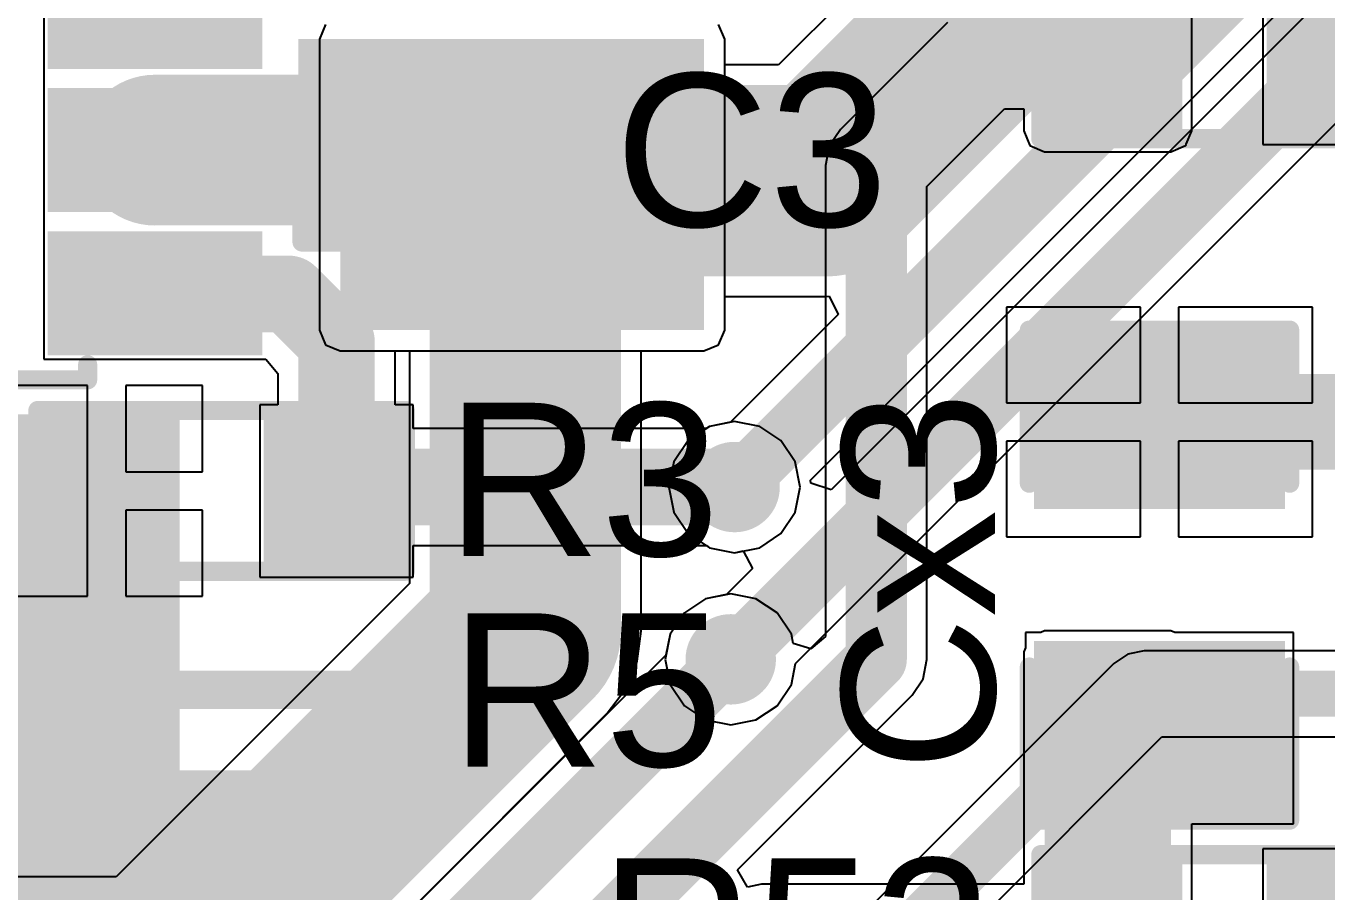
# Model space of a CAD drawing. Header units: millimetres. Extents: x -0.27 to 4.7, y -0.39 to 2.83.
# Drawn here: x 1.0019 to 1.3417, y 0.4042 to 0.6304 of the extents above; entities that cross this region are included whole.
import ezdxf

# ---------------------------------------------------------------- set-up
doc = ezdxf.new("R2010")
doc.units = ezdxf.units.MM
doc.header["$MEASUREMENT"] = 0
for name, color, linetype in [('BottomLayer', 5, 'Continuous'), ('BottomSolder', 6, 'Continuous'), ('TopLayer', 1, 'Continuous'), ('TopOverlay', 2, 'Continuous'), ('TopPaste', 8, 'Continuous'), ('TopSolder', 216, 'Continuous'), ('ViaHoleLayer', 16, 'Continuous')]:
    doc.layers.add(name, color=color, linetype=linetype)
doc.styles.add('Arial', font='', dxfattribs={"height": 0.2})
doc.styles.get('Arial').set_extended_font_data('Arial')

# ---------------------------------------------------------------- blocks, each defined once
blk = doc.blocks.new('R___0603_17')
at = {"layer": 'TopLayer'}
for points in [[(-0.015, 0.0175), (-0.015, -0.0175), (-0.045, -0.0175), (-0.045, 0.0175)], [(0.045, 0.0175), (0.045, -0.0175), (0.015, -0.0175), (0.015, 0.0175)]]:
    blk.add_hatch(color=1, dxfattribs=at).paths.add_polyline_path(points)
at = {"layer": 'TopPaste'}
for points in [[(-0.015, 0.0175), (-0.015, -0.0175), (-0.045, -0.0175), (-0.045, 0.0175)], [(0.045, 0.0175), (0.045, -0.0175), (0.015, -0.0175), (0.015, 0.0175)]]:
    blk.add_hatch(color=8, dxfattribs=at).paths.add_polyline_path(points)
at = {"layer": 'TopSolder'}
for points in [[(-0.011, 0.0215), (-0.011, -0.0215), (-0.049, -0.0215), (-0.049, 0.0215)], [(0.049, 0.0215), (0.049, -0.0215), (0.011, -0.0215), (0.011, 0.0215)]]:
    blk.add_hatch(color=216, dxfattribs=at).paths.add_polyline_path(points)
at = {"layer": 'TopOverlay', "const_width": 0.005}
for points in [[(0.048, 0.021), (-0.048, 0.021)], [(-0.048, 0.021), (-0.048, -0.021)], [(0.048, 0.021), (0.048, -0.021)], [(0.048, -0.021), (-0.048, -0.021)]]:
    blk.add_lwpolyline(points, dxfattribs=at)
at = {"layer": 'TopOverlay', "const_width": 0.0025}
for points in [[(-0.04925, 0.021, 1), (-0.04675, 0.021, 1)], [(-0.04925, 0.021, 1), (-0.04675, 0.021, 1)], [(0.04675, 0.021, 1), (0.04925, 0.021, 1)], [(0.04675, 0.021, 1), (0.04925, 0.021, 1)], [(-0.04925, -0.021, 1), (-0.04675, -0.021, 1)], [(-0.04925, -0.021, 1), (-0.04675, -0.021, 1)], [(0.04675, -0.021, 1), (0.04925, -0.021, 1)], [(0.04675, -0.021, 1), (0.04925, -0.021, 1)]]:
    blk.add_lwpolyline(points, format="xyb", close=True, dxfattribs=at)
blk = doc.blocks.new('R___0603_18')
at = {"layer": 'TopLayer'}
for points in [[(-0.015, 0.0175), (-0.015, -0.0175), (-0.045, -0.0175), (-0.045, 0.0175)], [(0.045, 0.0175), (0.045, -0.0175), (0.015, -0.0175), (0.015, 0.0175)]]:
    blk.add_hatch(color=1, dxfattribs=at).paths.add_polyline_path(points)
at = {"layer": 'TopPaste'}
for points in [[(-0.015, 0.0175), (-0.015, -0.0175), (-0.045, -0.0175), (-0.045, 0.0175)], [(0.045, 0.0175), (0.045, -0.0175), (0.015, -0.0175), (0.015, 0.0175)]]:
    blk.add_hatch(color=8, dxfattribs=at).paths.add_polyline_path(points)
at = {"layer": 'TopSolder'}
for points in [[(-0.011, 0.0215), (-0.011, -0.0215), (-0.049, -0.0215), (-0.049, 0.0215)], [(0.049, 0.0215), (0.049, -0.0215), (0.011, -0.0215), (0.011, 0.0215)]]:
    blk.add_hatch(color=216, dxfattribs=at).paths.add_polyline_path(points)
at = {"layer": 'TopOverlay', "const_width": 0.005}
for points in [[(-0.048, 0.021), (-0.048, -0.021)], [(0.048, 0.021), (-0.048, 0.021)], [(0.048, 0.021), (0.048, -0.021)], [(0.048, -0.021), (-0.048, -0.021)]]:
    blk.add_lwpolyline(points, dxfattribs=at)
at = {"layer": 'TopOverlay', "const_width": 0.0025}
for points in [[(-0.04925, 0.021, 1), (-0.04675, 0.021, 1)], [(-0.04925, 0.021, 1), (-0.04675, 0.021, 1)], [(0.04675, 0.021, 1), (0.04925, 0.021, 1)], [(0.04675, 0.021, 1), (0.04925, 0.021, 1)], [(-0.04925, -0.021, 1), (-0.04675, -0.021, 1)], [(-0.04925, -0.021, 1), (-0.04675, -0.021, 1)], [(0.04675, -0.021, 1), (0.04925, -0.021, 1)], [(0.04675, -0.021, 1), (0.04925, -0.021, 1)]]:
    blk.add_lwpolyline(points, format="xyb", close=True, dxfattribs=at)
blk = doc.blocks.new('C___0805_21')
at = {"layer": 'TopLayer'}
for points in [[(-0.06, 0.03), (-0.02, 0.03), (-0.02, -0.03), (-0.06, -0.03)], [(0.02, 0.03), (0.06, 0.03), (0.06, -0.03), (0.02, -0.03)]]:
    blk.add_hatch(color=1, dxfattribs=at).paths.add_polyline_path(points)
at = {"layer": 'TopPaste'}
for points in [[(-0.06, 0.03), (-0.02, 0.03), (-0.02, -0.03), (-0.06, -0.03)], [(0.02, 0.03), (0.06, 0.03), (0.06, -0.03), (0.02, -0.03)]]:
    blk.add_hatch(color=8, dxfattribs=at).paths.add_polyline_path(points)
at = {"layer": 'TopSolder'}
for points in [[(-0.06276, 0.03276), (-0.01724, 0.03276), (-0.01724, -0.03276), (-0.06276, -0.03276)], [(0.01724, 0.03276), (0.06276, 0.03276), (0.06276, -0.03276), (0.01724, -0.03276)]]:
    blk.add_hatch(color=216, dxfattribs=at).paths.add_polyline_path(points)
at = {"layer": 'TopOverlay', "const_width": 0.005}
for points in [[(-0.064, -0.034), (-0.064, 0.034)], [(-0.024, 0.034), (-0.064, 0.034)], [(0.064, 0.034), (0.024, 0.034)], [(0.064, -0.034), (0.064, 0.034)], [(-0.024, -0.034), (-0.064, -0.034)], [(0.064, -0.034), (0.024, -0.034)]]:
    blk.add_lwpolyline(points, dxfattribs=at)
at = {"layer": 'TopOverlay', "const_width": 0.0025}
for points in [[(-0.06525, 0.034, 1), (-0.06275, 0.034, 1)], [(-0.06525, 0.034, 1), (-0.06275, 0.034, 1)], [(-0.02525, 0.034, 1), (-0.02275, 0.034, 1)], [(0.02275, 0.034, 1), (0.02525, 0.034, 1)], [(0.06275, 0.034, 1), (0.06525, 0.034, 1)], [(0.06275, 0.034, 1), (0.06525, 0.034, 1)], [(-0.06525, -0.034, 1), (-0.06275, -0.034, 1)], [(-0.06525, -0.034, 1), (-0.06275, -0.034, 1)], [(-0.02525, -0.034, 1), (-0.02275, -0.034, 1)], [(0.02275, -0.034, 1), (0.02525, -0.034, 1)], [(0.06275, -0.034, 1), (0.06525, -0.034, 1)], [(0.06275, -0.034, 1), (0.06525, -0.034, 1)]]:
    blk.add_lwpolyline(points, format="xyb", close=True, dxfattribs=at)
blk = doc.blocks.new('C___0805_40')
at = {"layer": 'TopLayer'}
for points in [[(-0.06, 0.03), (-0.02, 0.03), (-0.02, -0.03), (-0.06, -0.03)], [(0.02, 0.03), (0.06, 0.03), (0.06, -0.03), (0.02, -0.03)]]:
    blk.add_hatch(color=1, dxfattribs=at).paths.add_polyline_path(points)
at = {"layer": 'TopPaste'}
for points in [[(-0.06, 0.03), (-0.02, 0.03), (-0.02, -0.03), (-0.06, -0.03)], [(0.02, 0.03), (0.06, 0.03), (0.06, -0.03), (0.02, -0.03)]]:
    blk.add_hatch(color=8, dxfattribs=at).paths.add_polyline_path(points)
at = {"layer": 'TopSolder'}
for points in [[(-0.06276, 0.03276), (-0.01724, 0.03276), (-0.01724, -0.03276), (-0.06276, -0.03276)], [(0.01724, 0.03276), (0.06276, 0.03276), (0.06276, -0.03276), (0.01724, -0.03276)]]:
    blk.add_hatch(color=216, dxfattribs=at).paths.add_polyline_path(points)
at = {"layer": 'TopOverlay', "const_width": 0.005}
for points in [[(-0.024, 0.034), (-0.064, 0.034)], [(-0.064, -0.034), (-0.064, 0.034)], [(0.064, 0.034), (0.024, 0.034)], [(0.064, -0.034), (0.064, 0.034)], [(-0.024, -0.034), (-0.064, -0.034)], [(0.064, -0.034), (0.024, -0.034)]]:
    blk.add_lwpolyline(points, dxfattribs=at)
at = {"layer": 'TopOverlay', "const_width": 0.0025}
for points in [[(-0.06525, 0.034, 1), (-0.06275, 0.034, 1)], [(-0.06525, 0.034, 1), (-0.06275, 0.034, 1)], [(-0.02525, 0.034, 1), (-0.02275, 0.034, 1)], [(0.02275, 0.034, 1), (0.02525, 0.034, 1)], [(0.06275, 0.034, 1), (0.06525, 0.034, 1)], [(0.06275, 0.034, 1), (0.06525, 0.034, 1)], [(-0.06525, -0.034, 1), (-0.06275, -0.034, 1)], [(-0.06525, -0.034, 1), (-0.06275, -0.034, 1)], [(-0.02525, -0.034, 1), (-0.02275, -0.034, 1)], [(0.02275, -0.034, 1), (0.02525, -0.034, 1)], [(0.06275, -0.034, 1), (0.06525, -0.034, 1)], [(0.06275, -0.034, 1), (0.06525, -0.034, 1)]]:
    blk.add_lwpolyline(points, format="xyb", close=True, dxfattribs=at)
blk = doc.blocks.new('SOT_23_6_53')
at = {"layer": 'TopLayer'}
for points in [[(-0.07559, 0.04961), (-0.02756, 0.04961), (-0.02756, 0.0252), (-0.07559, 0.0252)], [(0.02756, 0.04961), (0.07559, 0.04961), (0.07559, 0.0252), (0.02756, 0.0252)], [(-0.07559, 0.0122), (-0.02756, 0.0122), (-0.02756, -0.0122), (-0.07559, -0.0122)], [(0.02756, 0.0122), (0.07559, 0.0122), (0.07559, -0.0122), (0.02756, -0.0122)], [(-0.07559, -0.0252), (-0.02756, -0.0252), (-0.02756, -0.04961), (-0.07559, -0.04961)], [(0.02756, -0.0252), (0.07559, -0.0252), (0.07559, -0.04961), (0.02756, -0.04961)]]:
    blk.add_hatch(color=1, dxfattribs=at).paths.add_polyline_path(points)
at = {"layer": 'TopPaste'}
for points in [[(-0.07559, 0.04961), (-0.02756, 0.04961), (-0.02756, 0.0252), (-0.07559, 0.0252)], [(0.02756, 0.04961), (0.07559, 0.04961), (0.07559, 0.0252), (0.02756, 0.0252)], [(-0.07559, 0.0122), (-0.02756, 0.0122), (-0.02756, -0.0122), (-0.07559, -0.0122)], [(0.02756, 0.0122), (0.07559, 0.0122), (0.07559, -0.0122), (0.02756, -0.0122)], [(-0.07559, -0.0252), (-0.02756, -0.0252), (-0.02756, -0.04961), (-0.07559, -0.04961)], [(0.02756, -0.0252), (0.07559, -0.0252), (0.07559, -0.04961), (0.02756, -0.04961)]]:
    blk.add_hatch(color=8, dxfattribs=at).paths.add_polyline_path(points)
at = {"layer": 'TopSolder'}
for points in [[(-0.07959, 0.05361), (-0.02356, 0.05361), (-0.02356, 0.0212), (-0.07959, 0.0212)], [(0.02356, 0.05361), (0.07959, 0.05361), (0.07959, 0.0212), (0.02356, 0.0212)], [(-0.07959, 0.0162), (-0.02356, 0.0162), (-0.02356, -0.0162), (-0.07959, -0.0162)], [(0.02356, 0.0162), (0.07959, 0.0162), (0.07959, -0.0162), (0.02356, -0.0162)], [(-0.07959, -0.0212), (-0.02356, -0.0212), (-0.02356, -0.05361), (-0.07959, -0.05361)], [(0.02356, -0.0212), (0.07959, -0.0212), (0.07959, -0.05361), (0.02356, -0.05361)]]:
    blk.add_hatch(color=216, dxfattribs=at).paths.add_polyline_path(points)
at = {"layer": 'TopOverlay', "const_width": 0.005}
for points in [[(-0.035, 0.05606), (-0.035, 0.06)], [(-0.035, 0.06), (0.034, 0.06)], [(0.034, 0.05606), (0.034, 0.06)], [(-0.086, 0.033), (-0.086, 0.043)], [(-0.086, 0.043), (-0.081, 0.038)], [(-0.086, 0.033), (-0.081, 0.038)], [(-0.035, -0.06), (-0.035, -0.05606)], [(0.034, -0.06), (0.034, -0.05606)], [(-0.035, -0.06), (0.034, -0.06)]]:
    blk.add_lwpolyline(points, dxfattribs=at)
at = {"layer": 'TopOverlay', "const_width": 0.0025}
for points in [[(-0.03625, 0.06, 1), (-0.03375, 0.06, 1)], [(-0.03625, 0.06, 1), (-0.03375, 0.06, 1)], [(0.03275, 0.06, 1), (0.03525, 0.06, 1)], [(0.03275, 0.06, 1), (0.03525, 0.06, 1)], [(-0.03625, 0.05606, 1), (-0.03375, 0.05606, 1)], [(0.03275, 0.05606, 1), (0.03525, 0.05606, 1)], [(-0.08725, 0.043, 1), (-0.08475, 0.043, 1)], [(-0.08725, 0.043, 1), (-0.08475, 0.043, 1)], [(-0.08225, 0.038, 1), (-0.07975, 0.038, 1)], [(-0.08225, 0.038, 1), (-0.07975, 0.038, 1)], [(-0.08725, 0.033, 1), (-0.08475, 0.033, 1)], [(-0.08725, 0.033, 1), (-0.08475, 0.033, 1)], [(-0.03625, -0.05606, 1), (-0.03375, -0.05606, 1)], [(0.03275, -0.05606, 1), (0.03525, -0.05606, 1)], [(-0.03625, -0.06, 1), (-0.03375, -0.06, 1)], [(-0.03625, -0.06, 1), (-0.03375, -0.06, 1)], [(0.03275, -0.06, 1), (0.03525, -0.06, 1)], [(0.03275, -0.06, 1), (0.03525, -0.06, 1)]]:
    blk.add_lwpolyline(points, format="xyb", close=True, dxfattribs=at)
blk = doc.blocks.new('R___0603_99')
at = {"layer": 'TopLayer'}
for points in [[(-0.015, 0.0175), (-0.015, -0.0175), (-0.045, -0.0175), (-0.045, 0.0175)], [(0.045, 0.0175), (0.045, -0.0175), (0.015, -0.0175), (0.015, 0.0175)]]:
    blk.add_hatch(color=1, dxfattribs=at).paths.add_polyline_path(points)
at = {"layer": 'TopPaste'}
for points in [[(-0.015, 0.0175), (-0.015, -0.0175), (-0.045, -0.0175), (-0.045, 0.0175)], [(0.045, 0.0175), (0.045, -0.0175), (0.015, -0.0175), (0.015, 0.0175)]]:
    blk.add_hatch(color=8, dxfattribs=at).paths.add_polyline_path(points)
at = {"layer": 'TopSolder'}
for points in [[(-0.011, 0.0215), (-0.011, -0.0215), (-0.049, -0.0215), (-0.049, 0.0215)], [(0.049, 0.0215), (0.049, -0.0215), (0.011, -0.0215), (0.011, 0.0215)]]:
    blk.add_hatch(color=216, dxfattribs=at).paths.add_polyline_path(points)
at = {"layer": 'TopOverlay', "const_width": 0.005}
for points in [[(-0.048, -0.021), (-0.048, 0.021)], [(-0.048, 0.021), (0.048, 0.021)], [(0.048, -0.021), (0.048, 0.021)], [(-0.048, -0.021), (0.048, -0.021)]]:
    blk.add_lwpolyline(points, dxfattribs=at)
at = {"layer": 'TopOverlay', "const_width": 0.0025}
for points in [[(-0.04925, 0.021, 1), (-0.04675, 0.021, 1)], [(-0.04925, 0.021, 1), (-0.04675, 0.021, 1)], [(0.04675, 0.021, 1), (0.04925, 0.021, 1)], [(0.04675, 0.021, 1), (0.04925, 0.021, 1)], [(-0.04925, -0.021, 1), (-0.04675, -0.021, 1)], [(-0.04925, -0.021, 1), (-0.04675, -0.021, 1)], [(0.04675, -0.021, 1), (0.04925, -0.021, 1)], [(0.04675, -0.021, 1), (0.04925, -0.021, 1)]]:
    blk.add_lwpolyline(points, format="xyb", close=True, dxfattribs=at)

msp = doc.modelspace()

# ---------------------------------------------------------------- hatches: boundary and pattern name
at = {"layer": 'BottomLayer'}
msp.add_hatch(color=5, dxfattribs=at).paths.add_polyline_path([(1.084, 0.551), (1.179, 0.551), (1.179, 0.627), (1.084, 0.627)])
h = msp.add_hatch(color=5, dxfattribs=at)
edge = h.paths.add_edge_path()
edge.add_arc((1.162, 0.614), 0.01181, 0, 360)
h = msp.add_hatch(color=5, dxfattribs=at)
edge = h.paths.add_edge_path()
edge.add_arc((1.162, 0.59), 0.01181, 0, 360)
h = msp.add_hatch(color=5, dxfattribs=at)
edge = h.paths.add_edge_path()
edge.add_arc((1.113, 0.565), 0.01181, 0, 360)
h = msp.add_hatch(color=5, dxfattribs=at)
edge = h.paths.add_edge_path()
edge.add_arc((1.137, 0.565), 0.01181, 0, 360)
h = msp.add_hatch(color=5, dxfattribs=at)
edge = h.paths.add_edge_path()
edge.add_arc((1.162, 0.565), 0.01181, 0, 360)
h = msp.add_hatch(color=5, dxfattribs=at)
edge = h.paths.add_edge_path()
edge.add_arc((1.187, 0.51), 0.01181, 0, 360)
h = msp.add_hatch(color=5, dxfattribs=at)
edge = h.paths.add_edge_path()
edge.add_arc((1.021, 0.472), 0.01181, 0, 360)
h = msp.add_hatch(color=5, dxfattribs=at)
edge = h.paths.add_edge_path()
edge.add_arc((1.186, 0.465), 0.01181, 0, 360)
h = msp.add_hatch(color=5, dxfattribs=at)
edge = h.paths.add_edge_path()
edge.add_arc((1.021, 0.447), 0.01181, 0, 360)
h = msp.add_hatch(color=5, dxfattribs=at)
edge = h.paths.add_edge_path()
edge.add_arc((1.021, 0.423), 0.01181, 0, 360)
at = {"layer": 'BottomSolder'}
h = msp.add_hatch(color=6, dxfattribs=at)
edge = h.paths.add_edge_path()
edge.add_arc((1.162, 0.614), 0.00591, 0, 360)
h = msp.add_hatch(color=6, dxfattribs=at)
edge = h.paths.add_edge_path()
edge.add_arc((1.162, 0.59), 0.00591, 0, 360)
h = msp.add_hatch(color=6, dxfattribs=at)
edge = h.paths.add_edge_path()
edge.add_arc((1.113, 0.565), 0.00591, 0, 360)
h = msp.add_hatch(color=6, dxfattribs=at)
edge = h.paths.add_edge_path()
edge.add_arc((1.137, 0.565), 0.00591, 0, 360)
h = msp.add_hatch(color=6, dxfattribs=at)
edge = h.paths.add_edge_path()
edge.add_arc((1.162, 0.565), 0.00591, 0, 360)
h = msp.add_hatch(color=6, dxfattribs=at)
edge = h.paths.add_edge_path()
edge.add_arc((1.187, 0.51), 0.00591, 0, 360)
h = msp.add_hatch(color=6, dxfattribs=at)
edge = h.paths.add_edge_path()
edge.add_arc((1.021, 0.472), 0.00591, 0, 360)
h = msp.add_hatch(color=6, dxfattribs=at)
edge = h.paths.add_edge_path()
edge.add_arc((1.186, 0.465), 0.00591, 0, 360)
h = msp.add_hatch(color=6, dxfattribs=at)
edge = h.paths.add_edge_path()
edge.add_arc((1.021, 0.447), 0.00591, 0, 360)
h = msp.add_hatch(color=6, dxfattribs=at)
edge = h.paths.add_edge_path()
edge.add_arc((1.021, 0.423), 0.00591, 0, 360)
at = {"layer": 'TopLayer'}
for points in [[(1.301, 0.603), (1.301, 0.694), (1.268, 0.694), (1.268, 0.603)], [(1.179, 0.627), (1.073, 0.627), (1.073, 0.577), (1.179, 0.577)], [(1.098, 0.551), (1.179, 0.551), (1.179, 0.586), (1.098, 0.586)], [(0.951, 0.409), (1.042, 0.409), (1.042, 0.529), (0.951, 0.529)], [(1.301, 0.374), (1.301, 0.467), (1.268, 0.467), (1.268, 0.374)], [(0.93, 0.436), (0.93, 0.332), (1.08407, 0.332), (1.08407, 0.436)]]:
    msp.add_hatch(color=1, dxfattribs=at).paths.add_polyline_path(points)
h = msp.add_hatch(color=1, dxfattribs=at)
edge = h.paths.add_edge_path()
edge.add_arc((1.162, 0.614), 0.01181, 0, 360)
h = msp.add_hatch(color=1, dxfattribs=at)
edge = h.paths.add_edge_path()
edge.add_arc((1.162, 0.59), 0.01181, 0, 360)
h = msp.add_hatch(color=1, dxfattribs=at)
edge = h.paths.add_edge_path()
edge.add_arc((1.113, 0.565), 0.01181, 0, 360)
h = msp.add_hatch(color=1, dxfattribs=at)
edge = h.paths.add_edge_path()
edge.add_arc((1.137, 0.565), 0.01181, 0, 360)
h = msp.add_hatch(color=1, dxfattribs=at)
edge = h.paths.add_edge_path()
edge.add_arc((1.162, 0.565), 0.01181, 0, 360)
h = msp.add_hatch(color=1, dxfattribs=at)
edge = h.paths.add_edge_path()
edge.add_arc((1.187, 0.51), 0.01181, 0, 360)
h = msp.add_hatch(color=1, dxfattribs=at)
edge = h.paths.add_edge_path()
edge.add_arc((1.021, 0.472), 0.01181, 0, 360)
h = msp.add_hatch(color=1, dxfattribs=at)
edge = h.paths.add_edge_path()
edge.add_arc((1.186, 0.465), 0.01181, 0, 360)
h = msp.add_hatch(color=1, dxfattribs=at)
edge = h.paths.add_edge_path()
edge.add_arc((1.021, 0.447), 0.01181, 0, 360)
h = msp.add_hatch(color=1, dxfattribs=at)
edge = h.paths.add_edge_path()
edge.add_arc((1.021, 0.423), 0.01181, 0, 360)
at = {"layer": 'TopSolder'}
h = msp.add_hatch(color=216, dxfattribs=at)
edge = h.paths.add_edge_path()
edge.add_arc((1.162, 0.614), 0.00591, 0, 360)
h = msp.add_hatch(color=216, dxfattribs=at)
edge = h.paths.add_edge_path()
edge.add_arc((1.162, 0.59), 0.00591, 0, 360)
h = msp.add_hatch(color=216, dxfattribs=at)
edge = h.paths.add_edge_path()
edge.add_arc((1.113, 0.565), 0.00591, 0, 360)
h = msp.add_hatch(color=216, dxfattribs=at)
edge = h.paths.add_edge_path()
edge.add_arc((1.137, 0.565), 0.00591, 0, 360)
h = msp.add_hatch(color=216, dxfattribs=at)
edge = h.paths.add_edge_path()
edge.add_arc((1.162, 0.565), 0.00591, 0, 360)
h = msp.add_hatch(color=216, dxfattribs=at)
edge = h.paths.add_edge_path()
edge.add_arc((1.187, 0.51), 0.00591, 0, 360)
h = msp.add_hatch(color=216, dxfattribs=at)
edge = h.paths.add_edge_path()
edge.add_arc((1.021, 0.472), 0.00591, 0, 360)
h = msp.add_hatch(color=216, dxfattribs=at)
edge = h.paths.add_edge_path()
edge.add_arc((1.186, 0.465), 0.00591, 0, 360)
h = msp.add_hatch(color=216, dxfattribs=at)
edge = h.paths.add_edge_path()
edge.add_arc((1.021, 0.447), 0.00591, 0, 360)
h = msp.add_hatch(color=216, dxfattribs=at)
edge = h.paths.add_edge_path()
edge.add_arc((1.021, 0.423), 0.00591, 0, 360)
at = {"layer": 'ViaHoleLayer'}
h = msp.add_hatch(color=16, dxfattribs=at)
edge = h.paths.add_edge_path()
edge.add_arc((1.162, 0.614), 0.00591, 0, 360)
h = msp.add_hatch(color=16, dxfattribs=at)
edge = h.paths.add_edge_path()
edge.add_arc((1.162, 0.59), 0.00591, 0, 360)
h = msp.add_hatch(color=16, dxfattribs=at)
edge = h.paths.add_edge_path()
edge.add_arc((1.113, 0.565), 0.00591, 0, 360)
h = msp.add_hatch(color=16, dxfattribs=at)
edge = h.paths.add_edge_path()
edge.add_arc((1.137, 0.565), 0.00591, 0, 360)
h = msp.add_hatch(color=16, dxfattribs=at)
edge = h.paths.add_edge_path()
edge.add_arc((1.162, 0.565), 0.00591, 0, 360)
h = msp.add_hatch(color=16, dxfattribs=at)
edge = h.paths.add_edge_path()
edge.add_arc((1.187, 0.51), 0.00591, 0, 360)
h = msp.add_hatch(color=16, dxfattribs=at)
edge = h.paths.add_edge_path()
edge.add_arc((1.021, 0.472), 0.00591, 0, 360)
h = msp.add_hatch(color=16, dxfattribs=at)
edge = h.paths.add_edge_path()
edge.add_arc((1.186, 0.465), 0.00591, 0, 360)
h = msp.add_hatch(color=16, dxfattribs=at)
edge = h.paths.add_edge_path()
edge.add_arc((1.021, 0.447), 0.00591, 0, 360)
h = msp.add_hatch(color=16, dxfattribs=at)
edge = h.paths.add_edge_path()
edge.add_arc((1.021, 0.423), 0.00591, 0, 360)

# ---------------------------------------------------------------- linework, layer by layer
at = {"layer": 'BottomLayer'}
for p, q in [((1.20682, 0.5118), (1.58428, 0.88926)), ((1.27274, 0.69453), (1.19847, 0.62026)), ((1.39399, 0.69101), (1.21225, 0.50928)), ((1.20292, 0.4639), (1.40828, 0.66926)), ((1.08017, 0.63083), (1.07859, 0.627)), ((1.18441, 0.627), (1.18283, 0.63083)), ((1.07859, 0.627), (1.07859, 0.551)), ((1.18441, 0.62026), (1.18441, 0.627)), ((1.19847, 0.62026), (1.18441, 0.62026)), ((1.18441, 0.551), (1.18441, 0.55974)), ((1.18441, 0.55974), (1.211, 0.55974)), ((1.211, 0.55974), (1.21174, 0.55984)), ((1.21174, 0.55984), (1.21408, 0.5551)), ((1.21408, 0.5551), (1.1859, 0.52692)), ((1.07859, 0.551), (1.08017, 0.54717)), ((1.18283, 0.54717), (1.18441, 0.551)), ((1.08017, 0.54717), (1.084, 0.54559)), ((1.179, 0.54559), (1.18283, 0.54717)), ((1.084, 0.54559), (1.10206, 0.54559)), ((1.10206, 0.54559), (1.10206, 0.48485)), ((1.16257, 0.47232), (1.16257, 0.54559)), ((1.16257, 0.54559), (1.179, 0.54559)), ((1.1859, 0.52692), (1.18044, 0.52584)), ((1.18044, 0.52584), (1.17488, 0.52212)), ((1.17488, 0.52212), (1.17116, 0.51656)), ((1.17116, 0.51656), (1.16986, 0.51)), ((1.16986, 0.51), (1.17116, 0.50344)), ((1.20694, 0.51103), (1.20682, 0.5118)), ((1.21225, 0.50928), (1.20694, 0.51103)), ((1.17116, 0.50344), (1.17488, 0.49788)), ((1.17488, 0.49788), (1.18044, 0.49416)), ((1.18044, 0.49416), (1.187, 0.49286)), ((1.187, 0.49286), (1.1892, 0.4933)), ((1.1892, 0.4933), (1.19167, 0.48869)), ((1.19167, 0.48869), (1.1849, 0.48192)), ((1.10206, 0.48485), (1.02541, 0.40821)), ((1.17944, 0.48084), (1.17388, 0.47712)), ((1.1849, 0.48192), (1.17944, 0.48084)), ((1.17388, 0.47712), (1.17016, 0.47156)), ((1.16154, 0.46448), (1.16257, 0.47232)), ((1.17016, 0.47156), (1.16886, 0.465)), ((1.28971, 0.46636), (1.28607, 0.46393)), ((1.294, 0.46722), (1.28971, 0.46636)), ((1.41128, 0.46722), (1.294, 0.46722)), ((1.15852, 0.45719), (1.16154, 0.46448)), ((1.16886, 0.465), (1.17016, 0.45844)), ((1.20184, 0.45844), (1.20292, 0.4639)), ((1.28607, 0.46393), (1.20307, 0.38093)), ((1.28607, 0.46393), (1.28607, 0.46393)), ((1.15371, 0.45092), (1.15852, 0.45719)), ((1.17016, 0.45844), (1.17388, 0.45288)), ((1.19812, 0.45288), (1.20184, 0.45844)), ((1.17388, 0.45288), (1.17944, 0.44916)), ((1.19256, 0.44916), (1.19812, 0.45288)), ((1.05934, 0.35655), (1.15371, 0.45092)), ((1.17944, 0.44916), (1.186, 0.44786)), ((1.186, 0.44786), (1.19256, 0.44916)), ((1.21893, 0.36507), (1.29865, 0.44478)), ((1.29865, 0.44478), (1.41128, 0.44478)), ((1.02541, 0.40821), (0.88661, 0.40821))]:
    msp.add_line(p, q, dxfattribs=at)
for points, const_width in [([(1.187, 0.51), (1.579, 0.902)], 0.015), ([(1.211, 0.59), (1.303, 0.682)], 0.05), ([(1.186, 0.465), (1.403, 0.682)], 0.015), ([(1.162, 0.59), (1.211, 0.59)], 0.05), ([(1.13232, 0.47232), (1.13232, 0.583)], 0.05), ([(1.03795, 0.37795), (1.13232, 0.47232)], 0.05), ([(1.202, 0.364), (1.294, 0.456)], 0.012), ([(1.294, 0.456), (1.424, 0.456)], 0.012)]:
    msp.add_lwpolyline(points, dxfattribs=dict(at, const_width=const_width))
for points, const_width in [([(1.1495, 0.59, 1), (1.1745, 0.59, 1)], 0.025), ([(1.1985, 0.59, 1), (1.2235, 0.59, 1)], 0.025), ([(1.1985, 0.59, 1), (1.2235, 0.59, 1)], 0.025), ([(1.11982, 0.583, 1), (1.14482, 0.583, 1)], 0.025), ([(1.18325, 0.51, 1), (1.19075, 0.51, 1)], 0.0075), ([(1.11982, 0.47232, 1), (1.14482, 0.47232, 1)], 0.025), ([(1.11982, 0.47232, 1), (1.14482, 0.47232, 1)], 0.025), ([(1.18225, 0.465, 1), (1.18975, 0.465, 1)], 0.0075), ([(1.291, 0.456, 1), (1.297, 0.456, 1)], 0.006), ([(1.291, 0.456, 1), (1.297, 0.456, 1)], 0.006)]:
    msp.add_lwpolyline(points, format="xyb", close=True, dxfattribs=dict(at, const_width=const_width))
at = {"layer": 'TopLayer'}
for p, q in [((1.00656, 0.65261), (1.00656, 0.6182)), ((1.30641, 0.603), (1.30641, 0.649)), ((1.325, 0.644), (1.325, 0.5995)), ((1.18441, 0.627), (1.18283, 0.63083)), ((1.24263, 0.63137), (1.21463, 0.60337)), ((1.18441, 0.586), (1.18441, 0.627)), ((1.00656, 0.6182), (1.00656, 0.6182)), ((1.00656, 0.6182), (1.00656, 0.6152)), ((1.00656, 0.6152), (1.00656, 0.6152)), ((1.00656, 0.6152), (1.00656, 0.6132)), ((1.00656, 0.6132), (1.00656, 0.5828)), ((1.23725, 0.58851), (1.25749, 0.60875)), ((1.25749, 0.60875), (1.26259, 0.60875)), ((1.26259, 0.60875), (1.26259, 0.603)), ((1.21463, 0.60337), (1.21175, 0.59907)), ((1.26259, 0.603), (1.26417, 0.59917)), ((1.305, 0.59959), (1.30641, 0.603)), ((1.21175, 0.59907), (1.21075, 0.594)), ((1.26417, 0.59917), (1.268, 0.59759)), ((1.301, 0.59759), (1.30483, 0.59917)), ((1.30483, 0.59917), (1.30496, 0.5995)), ((1.30496, 0.5995), (1.305, 0.5995)), ((1.305, 0.5995), (1.305, 0.59959)), ((1.325, 0.5995), (1.365, 0.5995)), ((1.268, 0.59759), (1.301, 0.59759)), ((1.21075, 0.594), (1.21075, 0.471)), ((1.23725, 0.465), (1.23725, 0.58851)), ((1.18441, 0.551), (1.18441, 0.586)), ((1.00656, 0.5828), (1.00656, 0.5808)), ((1.00656, 0.5808), (1.00656, 0.5808)), ((1.00656, 0.5808), (1.00656, 0.5778)), ((1.00656, 0.5778), (1.00656, 0.5778)), ((1.00656, 0.5778), (1.00656, 0.54339)), ((1.293, 0.557), (1.258, 0.557)), ((1.258, 0.557), (1.258, 0.532)), ((1.293, 0.532), (1.293, 0.557)), ((1.338, 0.557), (1.303, 0.557)), ((1.303, 0.557), (1.303, 0.532)), ((1.338, 0.532), (1.338, 0.557)), ((1.18283, 0.54717), (1.18441, 0.551)), ((1.179, 0.54559), (1.18283, 0.54717)), ((1.09829, 0.5315), (1.09829, 0.54559)), ((1.09829, 0.54559), (1.179, 0.54559)), ((1.00656, 0.54339), (1.06459, 0.54339)), ((1.06459, 0.54339), (1.06771, 0.53968)), ((1.06771, 0.53968), (1.06771, 0.5315)), ((1.018, 0.5365), (0.985, 0.5365)), ((1.018, 0.509), (1.018, 0.5365)), ((1.048, 0.5365), (1.028, 0.5365)), ((1.028, 0.5365), (1.028, 0.514)), ((1.048, 0.514), (1.048, 0.5365)), ((1.06771, 0.5315), (1.063, 0.5315)), ((1.063, 0.5315), (1.063, 0.4865)), ((1.103, 0.5315), (1.09829, 0.5315)), ((1.103, 0.52529), (1.103, 0.5315)), ((1.258, 0.532), (1.293, 0.532)), ((1.303, 0.532), (1.338, 0.532)), ((1.187, 0.52714), (1.18044, 0.52584)), ((1.19356, 0.52584), (1.187, 0.52714)), ((1.17963, 0.52529), (1.103, 0.52529)), ((1.18044, 0.52584), (1.17963, 0.52529)), ((1.19912, 0.52212), (1.19356, 0.52584)), ((1.20284, 0.51656), (1.19912, 0.52212)), ((1.293, 0.522), (1.258, 0.522)), ((1.258, 0.522), (1.258, 0.497)), ((1.293, 0.497), (1.293, 0.522)), ((1.338, 0.522), (1.303, 0.522)), ((1.303, 0.522), (1.303, 0.497)), ((1.338, 0.497), (1.338, 0.522)), ((1.028, 0.514), (1.048, 0.514)), ((1.20414, 0.51), (1.20284, 0.51656)), ((1.20284, 0.50344), (1.20414, 0.51)), ((1.018, 0.4815), (1.018, 0.509)), ((1.048, 0.504), (1.028, 0.504)), ((1.028, 0.504), (1.028, 0.4815)), ((1.048, 0.4815), (1.048, 0.504)), ((1.19912, 0.49788), (1.20284, 0.50344)), ((1.19356, 0.49416), (1.19912, 0.49788)), ((1.258, 0.497), (1.293, 0.497)), ((1.303, 0.497), (1.338, 0.497)), ((1.103, 0.4865), (1.103, 0.49471)), ((1.103, 0.49471), (1.17963, 0.49471)), ((1.17963, 0.49471), (1.18044, 0.49416)), ((1.18044, 0.49416), (1.187, 0.49286)), ((1.187, 0.49286), (1.19356, 0.49416)), ((1.063, 0.4865), (1.103, 0.4865)), ((0.98, 0.4815), (1.018, 0.4815)), ((1.028, 0.4815), (1.048, 0.4815)), ((1.17944, 0.48084), (1.17388, 0.47712)), ((1.186, 0.48214), (1.17944, 0.48084)), ((1.19256, 0.48084), (1.186, 0.48214)), ((1.19812, 0.47712), (1.19256, 0.48084)), ((1.17388, 0.47712), (1.17016, 0.47156)), ((1.20184, 0.47156), (1.19812, 0.47712)), ((1.268, 0.47241), (1.26701, 0.472)), ((1.301, 0.47241), (1.268, 0.47241)), ((1.30199, 0.472), (1.301, 0.47241)), ((1.17016, 0.47156), (1.16908, 0.4661)), ((1.20232, 0.46913), (1.20184, 0.47156)), ((1.20688, 0.46775), (1.20232, 0.46913)), ((1.21075, 0.471), (1.20688, 0.46775)), ((1.26701, 0.472), (1.263, 0.472)), ((1.263, 0.472), (1.263, 0.46799)), ((1.333, 0.472), (1.30199, 0.472)), ((1.333, 0.422), (1.333, 0.472)), ((1.16908, 0.4661), (1.10499, 0.40201)), ((1.263, 0.46799), (1.26259, 0.467)), ((1.26259, 0.467), (1.26259, 0.40625)), ((1.23625, 0.45993), (1.23725, 0.465)), ((1.23337, 0.45563), (1.23625, 0.45993)), ((1.18778, 0.41003), (1.23337, 0.45563)), ((1.30641, 0.374), (1.30641, 0.422)), ((1.30641, 0.422), (1.333, 0.422)), ((1.365, 0.4155), (1.325, 0.4155)), ((1.325, 0.4155), (1.325, 0.3705)), ((1.19034, 0.40553), (1.18778, 0.41003)), ((1.194, 0.40625), (1.19034, 0.40553)), ((1.26259, 0.40625), (1.194, 0.40625))]:
    msp.add_line(p, q, dxfattribs=at)
for points, const_width in [([(1.224, 0.594), (1.252, 0.622)], 0.016), ([(1.252, 0.622), (1.285, 0.622)], 0.016), ([(1.03557, 0.598), (1.108, 0.598)], 0.03937), ([(1.224, 0.465), (1.224, 0.594)], 0.016), ([(1.03557, 0.5606), (1.03573, 0.56044)], 0.02), ([(1.03573, 0.56044), (1.07056, 0.56044)], 0.02), ([(1.07056, 0.56044), (1.083, 0.548)], 0.02), ([(1.083, 0.509), (1.083, 0.548)], 0.02), ([(1.298, 0.527), (1.358, 0.527)], 0.025), ([(0.98, 0.509), (1.023, 0.509)], 0.03), ([(1.085, 0.507), (1.088, 0.51)], 0.02), ([(1.088, 0.51), (1.187, 0.51)], 0.02), ([(1.083, 0.509), (1.085, 0.507)], 0.015), ([(1.114, 0.393), (1.186, 0.465)], 0.015), ([(1.14, 0.381), (1.224, 0.465)], 0.016), ([(1.021, 0.423), (1.028, 0.423)], 0.025), ([(1.021, 0.423), (1.0225, 0.4215)], 0.025), ([(1.0225, 0.4215), (1.05957, 0.4215)], 0.025), ([(1.05957, 0.4215), (1.07157, 0.4095)], 0.025)]:
    msp.add_lwpolyline(points, dxfattribs=dict(at, const_width=const_width))
for points, const_width in [([(1.248, 0.622, 1), (1.256, 0.622, 1)], 0.008), ([(1.248, 0.622, 1), (1.256, 0.622, 1)], 0.008), ([(1.281, 0.622, 1), (1.289, 0.622, 1)], 0.008), ([(1.02573, 0.598, 1), (1.04542, 0.598, 1)], 0.01969), ([(1.09816, 0.598, 1), (1.11784, 0.598, 1)], 0.01969), ([(1.22, 0.594, 1), (1.228, 0.594, 1)], 0.008), ([(1.22, 0.594, 1), (1.228, 0.594, 1)], 0.008), ([(1.03057, 0.5606, 1), (1.04057, 0.5606, 1)], 0.01), ([(1.03073, 0.56044, 1), (1.04073, 0.56044, 1)], 0.01), ([(1.03073, 0.56044, 1), (1.04073, 0.56044, 1)], 0.01), ([(1.06556, 0.56044, 1), (1.07556, 0.56044, 1)], 0.01), ([(1.06556, 0.56044, 1), (1.07556, 0.56044, 1)], 0.01), ([(1.078, 0.548, 1), (1.088, 0.548, 1)], 0.01), ([(1.078, 0.548, 1), (1.088, 0.548, 1)], 0.01), ([(1.29175, 0.527, 1), (1.30425, 0.527, 1)], 0.0125), ([(1.0155, 0.509, 1), (1.0305, 0.509, 1)], 0.015), ([(1.083, 0.51, 1), (1.093, 0.51, 1)], 0.01), ([(1.083, 0.51, 1), (1.093, 0.51, 1)], 0.01), ([(1.182, 0.51, 1), (1.192, 0.51, 1)], 0.01), ([(1.078, 0.509, 1), (1.088, 0.509, 1)], 0.01), ([(1.08, 0.507, 1), (1.09, 0.507, 1)], 0.01), ([(1.07925, 0.509, 1), (1.08675, 0.509, 1)], 0.0075), ([(1.08125, 0.507, 1), (1.08875, 0.507, 1)], 0.0075), ([(1.18225, 0.465, 1), (1.18975, 0.465, 1)], 0.0075), ([(1.22, 0.465, 1), (1.228, 0.465, 1)], 0.008), ([(1.22, 0.465, 1), (1.228, 0.465, 1)], 0.008), ([(1.01475, 0.423, 1), (1.02725, 0.423, 1)], 0.0125), ([(1.01475, 0.423, 1), (1.02725, 0.423, 1)], 0.0125), ([(1.02175, 0.423, 1), (1.03425, 0.423, 1)], 0.0125), ([(1.01625, 0.4215, 1), (1.02875, 0.4215, 1)], 0.0125), ([(1.01625, 0.4215, 1), (1.02875, 0.4215, 1)], 0.0125), ([(1.05332, 0.4215, 1), (1.06582, 0.4215, 1)], 0.0125), ([(1.05332, 0.4215, 1), (1.06582, 0.4215, 1)], 0.0125), ([(1.06532, 0.4095, 1), (1.07782, 0.4095, 1)], 0.0125)]:
    msp.add_lwpolyline(points, format="xyb", close=True, dxfattribs=dict(at, const_width=const_width))
at = {"layer": 'TopOverlay', "const_width": 0.01}
for points in [[(0.989, 0.484), (1.016, 0.457)], [(1.016, 0.457), (1.1, 0.457)]]:
    msp.add_lwpolyline(points, dxfattribs=at)
at = {"layer": 'TopOverlay', "const_width": 0.005}
for points in [[(1.0135, 0.457, 1), (1.0185, 0.457, 1)], [(1.0135, 0.457, 1), (1.0185, 0.457, 1)], [(1.0975, 0.457, 1), (1.1025, 0.457, 1)]]:
    msp.add_lwpolyline(points, format="xyb", close=True, dxfattribs=at)

# ---------------------------------------------------------------- block references
for name, p, rotation in [('C___0805_40', (1.108, 0.638), 270), ('R___0603_18', (1.315, 0.622), 180), ('C___0805_21', (1.298, 0.487), 270), ('R___0603_17', (1.315, 0.393), 180)]:
    msp.add_blockref(name, p, dxfattribs=dict(rotation=rotation))
for name, p in [('SOT_23_6_53', (0.984, 0.598)), ('R___0603_99', (1.053, 0.509))]:
    msp.add_blockref(name, p)

# ---------------------------------------------------------------- texts
at = {"layer": 'TopOverlay', "style": 'Arial'}
for s, p in [('C3', (1.15568, 0.57801)), ('R3', (1.11168, 0.49201)), ('R5', (1.11268, 0.43701)), ('R52', (1.15168, 0.37301))]:
    msp.add_text(s, height=0.04, dxfattribs=at).set_placement(p)
msp.add_text('Cx3', height=0.04, rotation=90, dxfattribs=at).set_placement((1.25499, 0.43568))

doc.saveas('drawing.dxf')
